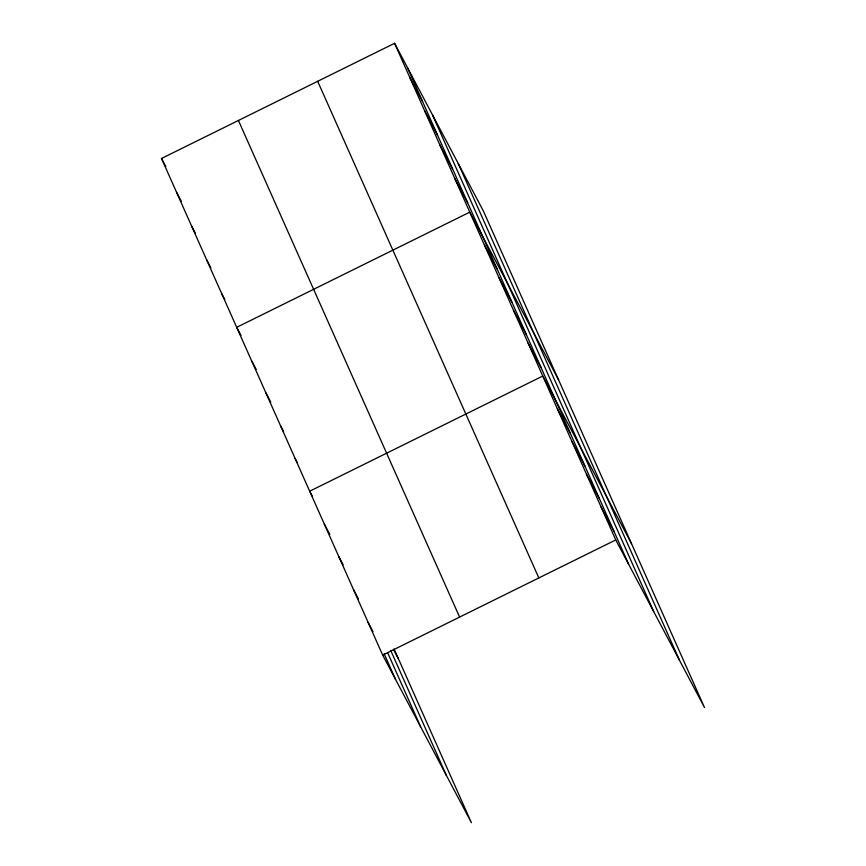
<?xml version="1.0" encoding="UTF-8"?>
<svg xmlns="http://www.w3.org/2000/svg" width="866" height="866" viewBox="0 0 866 866"><rect width="100%" height="100%" fill="white"/><g stroke="black" fill="none" stroke-linecap="round" stroke-linejoin="round"><path stroke-width="1.3" d="M394.106 649.099L471.418 822.7L382.675 655.097L161.498 158.478L394.582 43.3L483.325 210.903L704.502 707.522L615.758 539.929L394.582 43.3M382.675 655.097L615.758 539.929M409.618 77.074L422.511 101.409M424.665 110.837L437.546 135.183M439.701 144.611L452.593 168.946M454.747 178.385L467.629 202.72M558.527 379.752L469.783 212.148L236.699 327.326L240.997 335.434M484.375 244.926L497.268 269.272M498.978 277.705L511.86 302.05M513.57 310.483L526.463 334.828M528.173 343.261L541.055 367.595M631.509 543.642L542.765 376.039L309.692 491.217L312.139 495.85M557.368 408.817L570.25 433.152M571.961 441.595L584.853 465.93M586.563 474.373L599.445 498.708M601.156 507.151L614.048 531.486M161.498 158.478L165.796 166.586M176.545 192.241L181.449 201.518M191.581 226.015L195.261 232.965M206.617 259.789L210.914 267.897M221.664 293.552L224.727 299.355M251.909 361.263L256.206 369.371M265.894 392.883L270.809 402.149M280.497 425.661L283.561 431.452M295.09 458.439L297.547 463.072M393.424 649.359L398.425 658.81M324.285 523.995L329.805 534.419M338.887 556.762L343.185 564.881M353.48 589.54L358.394 598.817M368.082 622.318L372.986 631.595M458.287 163.62L679.464 660.249M432.502 114.918L653.678 611.537M407.475 67.635L628.64 564.264M317.67 81.307L538.836 577.936M238.421 120.471L459.597 617.09M390.696 650.388L446.391 775.427M387.611 652.661L420.595 726.715M384.212 653.949L395.567 679.442"/></g></svg>
